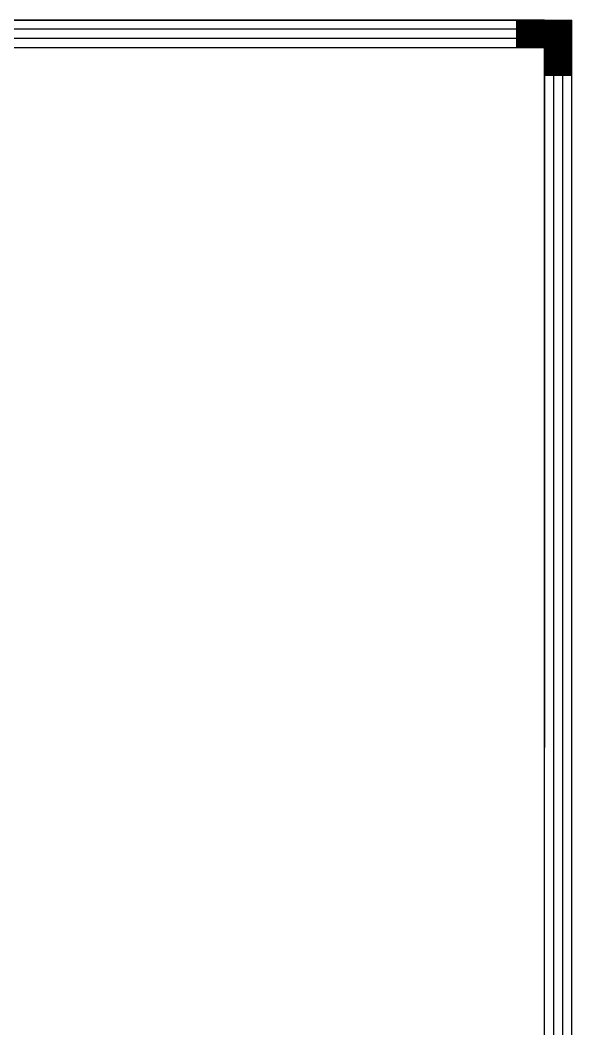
# Model space of a CAD drawing. Header units: millimetres. Extents: x -1966 to 205283, y -140015 to 7000.
# Drawn here: x 47980 to 52002, y -95842 to -88491 of the extents above; entities that cross this region are included whole.
import ezdxf

# ---------------------------------------------------------------- set-up
doc = ezdxf.new("R2010")
doc.units = ezdxf.units.MM
doc.header["$LTSCALE"] = 1000
doc.layers.add('草图平面 01', color=7, linetype='Continuous')

msp = doc.modelspace()

# ---------------------------------------------------------------- hatches: boundary and pattern name
h = msp.add_hatch()
h.set_pattern_fill('ANSI32', color=256)
h.set_pattern_definition([(45, (-49974.1287, -55012.0713), (-3.36759605, 3.36759605), []), (45, (-49971.8836, -55012.0713), (-3.36759605, 3.36759605), [])])
h.paths.add_polyline_path([(42101.7, -88491.4), (35801.7, -88491.4), (35801.7, -91391.4), (36001.7, -91391.4), (36001.7, -90891.4), (36001.7, -88691.4), (42101.7, -88691.4)])
h.paths.add_polyline_path([(35801.7, -94511.6), (35801.7, -94648.8, 0.468176), (39101.7, -99085.9), (40804, -102691.4), (41804, -102691.4), (47201.7, -102691.4), (47201.7, -102591.4), (47201.7, -102491.4), (41025.1, -102491.4), (40929.4, -102491.4), (39301.7, -99091.4), (39301.7, -98091.4), (39101.7, -98091.4), (39101.7, -98885.5, -0.465706), (35992.4, -94711.6), (38101.7, -94711.6), (38101.7, -94511.6), (35995.2, -94511.6), (36001.7, -94011.7), (36001.7, -92291.4), (35801.7, -92291.4)])
h.paths.add_polyline_path([(51051.7, -102491.4), (49201.7, -102491.4), (49201.7, -102691.4), (52001.7, -102691.4), (52001.7, -102291.4), (51801.7, -102291.4), (51801.7, -102491.4)])
h.paths.add_polyline_path([(52001.7, -88491.4), (51601.7, -88491.4), (51601.7, -88691.4), (51801.7, -88691.4), (51801.7, -88891.4), (52001.7, -88891.4)])

# ---------------------------------------------------------------- linework, layer by layer
for p, q in [((51601.7, -88491.4), (42101.7, -88491.4)), ((51601.7, -88691.4), (51601.7, -88491.4)), ((51601.7, -88558.1), (42101.7, -88558.1)), ((51601.7, -88624.7), (42101.7, -88624.7)), ((51801.7, -88691.4), (51601.7, -88691.4)), ((51801.7, -88691.4), (51801.7, -93791.4)), ((51801.7, -88691.4), (51801.7, -88891.4)), ((51801.7, -88891.4), (52001.7, -88891.4)), ((51801.7, -88891.4), (52001.7, -88891.4)), ((51868.4, -88891.4), (51868.4, -102291.4))]:
    msp.add_line(p, q)
at = {"layer": '草图平面 01'}
for p, q in [((47801.7, -88491.4), (52001.7, -88491.4)), ((51801.7, -88491.4), (48501.7, -88491.4)), ((52001.7, -102691.4), (52001.7, -88491.4)), ((43301.7, -88691.4), (51801.7, -88691.4)), ((51801.7, -92691.4), (51801.7, -88691.3)), ((51801.7, -90691.4), (51801.7, -88691.3)), ((51801.7, -90691.4), (51801.7, -88691.3)), ((51935.1, -102291.4), (51935.1, -88891.4)), ((51801.7, -94491.4), (51801.7, -90691.4)), ((51801.7, -92491.4), (51801.7, -90691.4)), ((51801.7, -102491.4), (51801.7, -90691.4))]:
    msp.add_line(p, q, dxfattribs=at)

doc.saveas('drawing.dxf')
